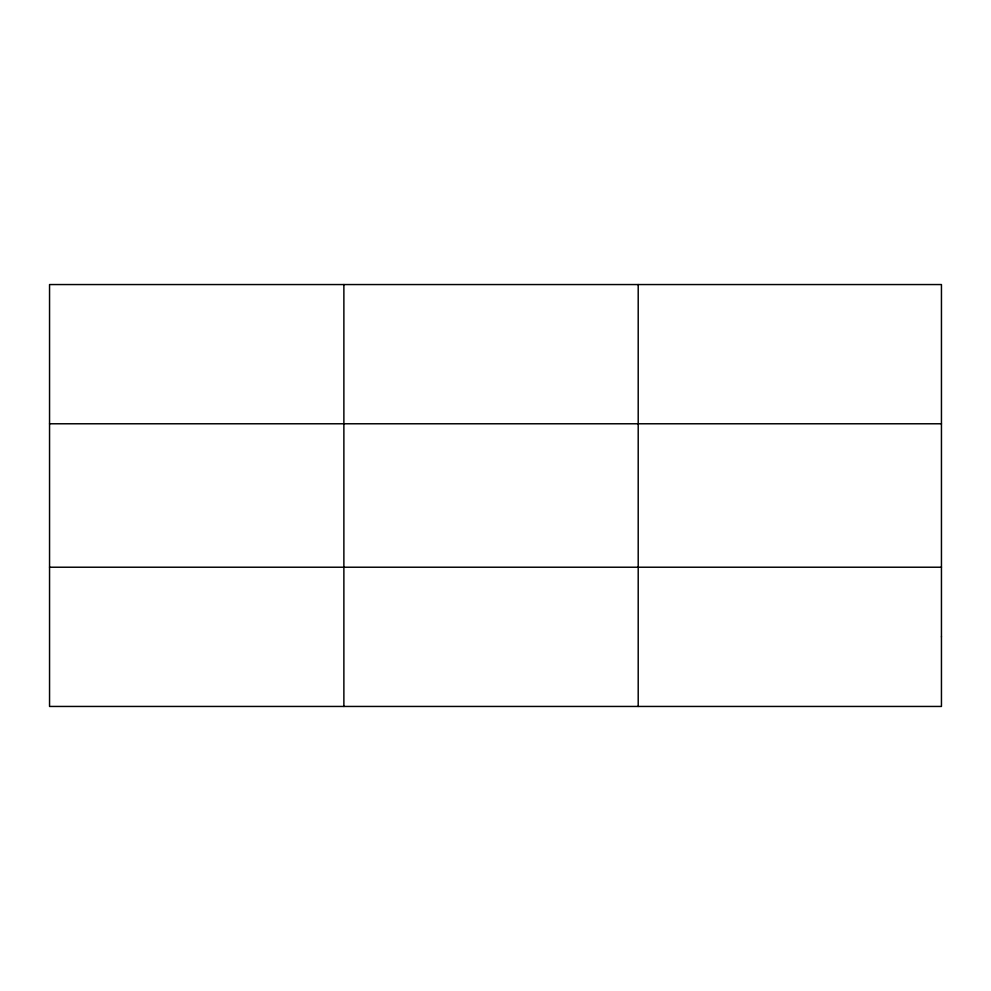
<?xml version="1.0" encoding="UTF-8"?>
<svg xmlns="http://www.w3.org/2000/svg" width="991" height="991" viewBox="0 0 991 991"><rect width="100%" height="100%" fill="white"/><g stroke="black" fill="none" stroke-linecap="round" stroke-linejoin="round"><path stroke-width="1.49" d="M343.877 706.447L343.877 284.553M638.204 706.447L638.204 284.553M49.55 423.776L941.45 423.776M49.55 567.224L941.45 567.224M941.45 636.829L941.45 706.447L49.55 706.447L49.55 284.553L941.45 284.553L941.45 636.829"/></g></svg>
